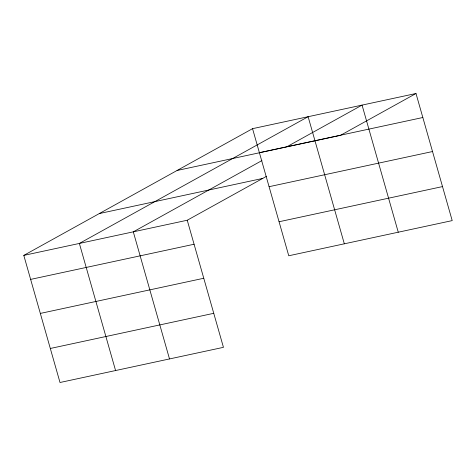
<?xml version="1.0" encoding="UTF-8"?>
<svg xmlns="http://www.w3.org/2000/svg" width="476" height="476" viewBox="0 0 476 476"><rect width="100%" height="100%" fill="white"/><g stroke="black" fill="none" stroke-linecap="round" stroke-linejoin="round"><path stroke-width="0.71" d="M266.62 176.257L187.241 220.233L223.446 347.337L60.006 382.496L23.8 255.392L252.554 128.663L415.994 93.504L452.2 220.608L288.759 255.767L252.554 128.663M261.943 160.573L133.304 231.836L169.51 358.94M415.994 93.504L340.507 135.327L287.29 146.775M259.39 152.671L422.831 117.512M177.066 170.485L286.57 146.929L362.058 105.107L398.263 232.211M99.288 213.569L262.728 178.417M269.083 186.693L432.523 151.535M23.8 255.392L187.241 220.233M279.067 221.745L442.507 186.586M30.637 279.4L194.077 244.242M40.329 313.422L203.77 278.264M50.313 348.474L213.754 313.315M344.327 243.813L308.121 116.709L79.367 243.438L115.579 370.542"/></g></svg>
